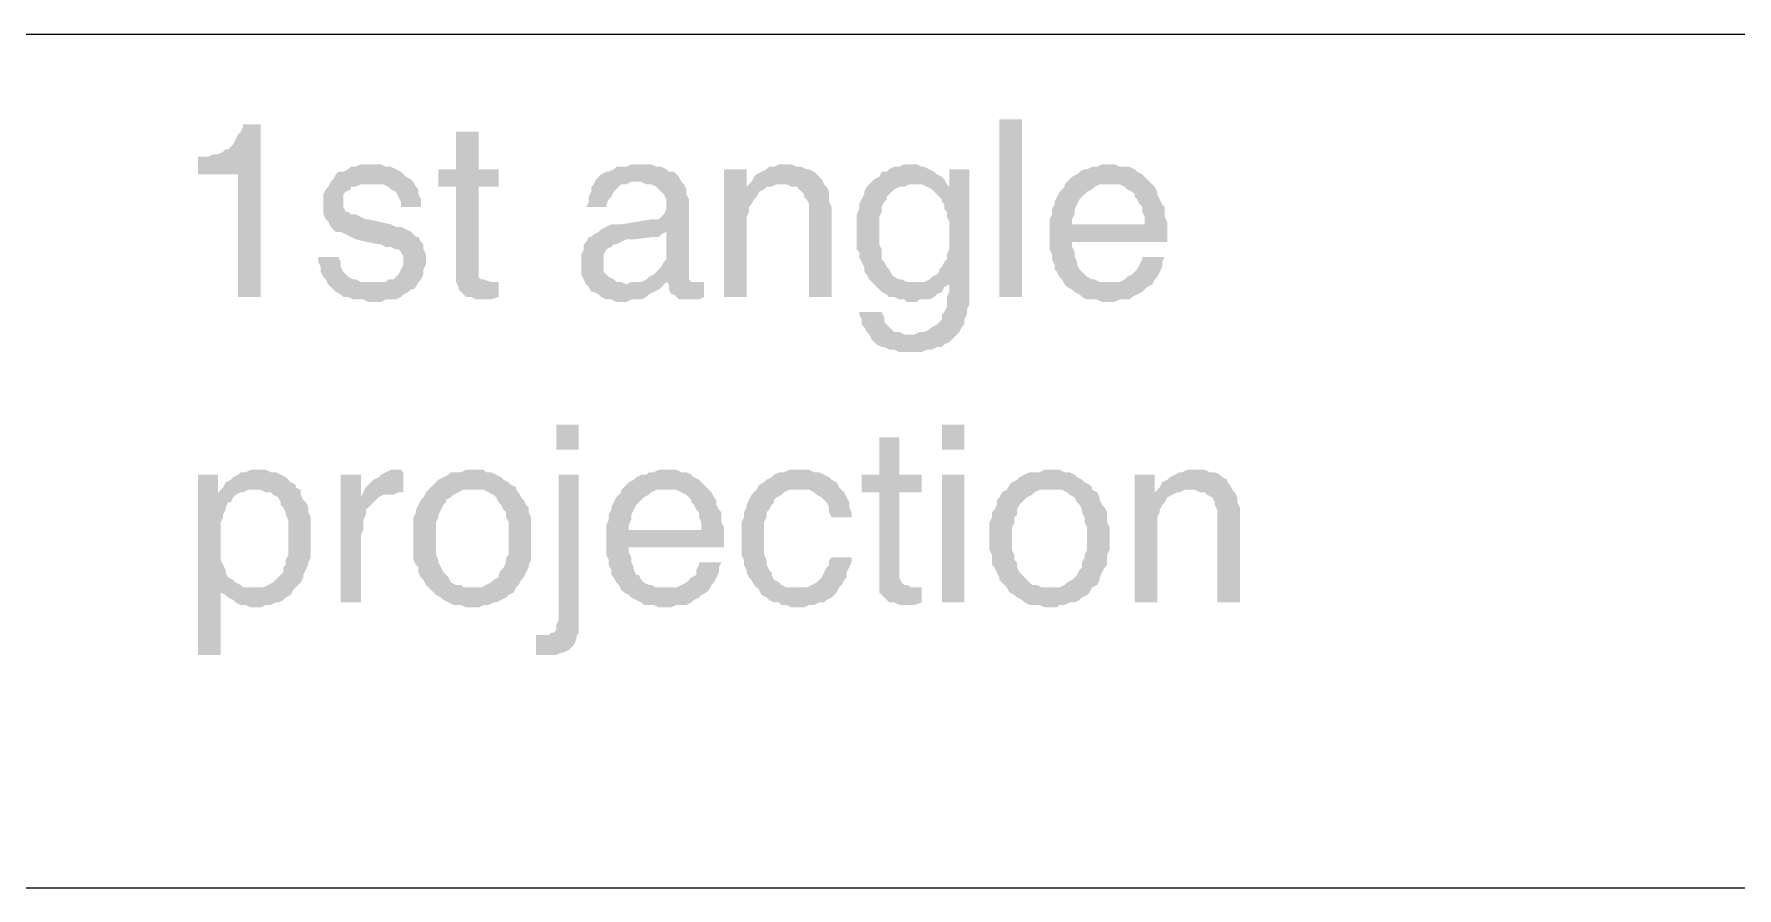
# Model space of a CAD drawing. Header units: millimetres. Extents: x 1186 to 2336, y 1181 to 1549.
# Drawn here: x 1770.72 to 1801.41, y 1271.49 to 1286.88 of the extents above; entities that cross this region are included whole.
import ezdxf

# ---------------------------------------------------------------- set-up
doc = ezdxf.new("R2010")
doc.units = ezdxf.units.MM

msp = doc.modelspace()

# ---------------------------------------------------------------- hatches: boundary and pattern name
at = {"transparency": 33554559}
for points in [[(1788.11769, 1282.13631), (1788.11769, 1285.34069), (1788.52388, 1285.34069), (1788.52388, 1282.13631)], [(1774.8037, 1285.25042), (1774.48777, 1285.25042), (1774.48777, 1285.20529), (1774.44264, 1285.11503), (1774.39751, 1285.0699), (1774.35238, 1284.97963), (1774.30725, 1284.88937), (1774.26211, 1284.84424), (1774.21698, 1284.7991), (1774.17185, 1284.7991), (1774.12672, 1284.75397), (1774.03645, 1284.70884), (1773.94619, 1284.70884), (1773.85592, 1284.66371), (1773.6754, 1284.66371), (1773.6754, 1284.34778), (1774.39751, 1284.34778), (1774.39751, 1282.13631), (1774.8037, 1282.13631)], [(1778.7302, 1285.11503), (1778.32401, 1285.11503), (1778.32401, 1284.43805), (1778.00808, 1284.43805), (1778.00808, 1284.12212), (1778.32401, 1284.12212), (1778.32401, 1282.4071), (1778.36914, 1282.31683), (1778.36914, 1282.2717), (1778.41427, 1282.22657), (1778.45941, 1282.18144), (1778.50454, 1282.13631), (1778.5948, 1282.13631), (1778.68507, 1282.09117), (1778.95586, 1282.09117), (1779.09126, 1282.13631), (1779.09126, 1282.4071), (1778.95586, 1282.4071), (1778.82046, 1282.45223), (1778.77533, 1282.45223), (1778.7302, 1282.49736), (1778.7302, 1284.12212), (1779.09126, 1284.12212), (1779.09126, 1284.43805), (1778.7302, 1284.43805)], [(1776.78952, 1284.52831), (1776.60899, 1284.52831), (1776.51872, 1284.48318), (1776.42846, 1284.48318), (1776.38333, 1284.43805), (1776.29306, 1284.39291), (1776.2028, 1284.39291), (1776.15767, 1284.34778), (1776.11253, 1284.25752), (1776.0674, 1284.21239), (1776.02227, 1284.12212), (1775.97714, 1284.07699), (1775.932, 1283.98672), (1775.932, 1283.62567), (1775.97714, 1283.5354), (1776.02227, 1283.49027), (1776.0674, 1283.40001), (1776.11253, 1283.35487), (1776.15767, 1283.30974), (1776.24793, 1283.30974), (1776.33819, 1283.26461), (1776.42846, 1283.21948), (1776.51872, 1283.17435), (1776.92491, 1283.08408), (1776.97004, 1283.08408), (1777.06031, 1283.03895), (1777.15057, 1283.03895), (1777.24084, 1282.99382), (1777.28597, 1282.99382), (1777.3311, 1282.94868), (1777.37623, 1282.85842), (1777.37623, 1282.72302), (1777.3311, 1282.63276), (1777.28597, 1282.54249), (1777.24084, 1282.49736), (1777.19571, 1282.45223), (1777.10544, 1282.45223), (1777.06031, 1282.4071), (1776.83465, 1282.4071), (1776.02227, 1282.36197), (1776.0674, 1282.31683), (1776.11253, 1282.2717), (1776.15767, 1282.22657), (1776.24793, 1282.18144), (1776.29306, 1282.13631), (1776.38333, 1282.13631), (1776.47359, 1282.09117), (1776.65412, 1282.09117), (1776.74438, 1282.04604), (1776.97004, 1282.04604), (1777.06031, 1282.09117), (1777.24084, 1282.09117), (1777.3311, 1282.13631), (1777.37623, 1282.18144), (1777.4665, 1282.22657), (1777.51163, 1282.2717), (1777.55676, 1282.2717), (1777.60189, 1282.31683), (1777.64703, 1282.4071), (1777.69216, 1282.45223), (1777.73729, 1282.54249), (1777.73729, 1282.63276), (1777.78242, 1282.72302), (1777.78242, 1282.81329), (1777.78242, 1282.90355), (1777.73729, 1282.99382), (1777.73729, 1283.08408), (1777.69216, 1283.12921), (1777.64703, 1283.21948), (1777.60189, 1283.21948), (1777.55676, 1283.26461), (1777.51163, 1283.30974), (1777.42137, 1283.35487), (1777.3311, 1283.40001), (1777.24084, 1283.40001), (1777.15057, 1283.44514), (1776.74438, 1283.5354), (1776.69925, 1283.5354), (1776.60899, 1283.58053), (1776.51872, 1283.62567), (1776.42846, 1283.62567), (1776.38333, 1283.6708), (1776.33819, 1283.6708), (1776.29306, 1283.76106), (1776.29306, 1283.98672), (1776.33819, 1284.03186), (1776.42846, 1284.07699), (1776.42846, 1284.12212), (1776.51872, 1284.12212), (1776.60899, 1284.16725), (1776.78952, 1284.16725), (1777.55676, 1284.21239), (1777.51163, 1284.25752), (1777.42137, 1284.30265), (1777.37623, 1284.34778), (1777.3311, 1284.39291), (1777.24084, 1284.43805), (1777.15057, 1284.48318), (1777.06031, 1284.48318), (1776.97004, 1284.52831), (1776.87978, 1284.52831)], [(1781.66379, 1284.52831), (1781.48326, 1284.52831), (1781.393, 1284.48318), (1781.21247, 1284.48318), (1781.16734, 1284.43805), (1781.07707, 1284.39291), (1781.03194, 1284.39291), (1780.94168, 1284.34778), (1780.89654, 1284.30265), (1780.85141, 1284.25752), (1780.80628, 1284.16725), (1780.76115, 1284.12212), (1780.76115, 1284.03186), (1780.71601, 1283.94159), (1780.71601, 1283.85133), (1780.67088, 1283.76106), (1781.03194, 1283.76106), (1781.03194, 1283.8062), (1781.07707, 1283.89646), (1781.1222, 1283.94159), (1781.16734, 1284.03186), (1781.21247, 1284.07699), (1781.2576, 1284.12212), (1781.30273, 1284.16725), (1781.393, 1284.16725), (1781.48326, 1284.21239), (1782.38591, 1284.21239), (1782.34077, 1284.30265), (1782.29564, 1284.34778), (1782.25051, 1284.39291), (1782.16024, 1284.39291), (1782.11511, 1284.43805), (1782.02485, 1284.48318), (1781.93458, 1284.48318), (1781.84432, 1284.52831), (1781.75405, 1284.52831)], [(1783.55934, 1284.43805), (1783.15315, 1284.43805), (1783.15315, 1282.13631), (1783.55934, 1282.13631), (1783.55934, 1283.35487), (1783.55934, 1283.58053), (1783.60447, 1283.6708), (1783.60447, 1283.76106), (1783.64961, 1283.8062), (1783.69474, 1283.89646), (1783.73987, 1283.94159), (1783.73987, 1283.94159), (1783.785, 1284.03186), (1783.87527, 1284.07699), (1783.55934, 1284.12212)], [(1784.28146, 1284.52831), (1784.14606, 1284.52831), (1784.0558, 1284.48318), (1783.96553, 1284.48318), (1783.9204, 1284.43805), (1783.83013, 1284.39291), (1783.73987, 1284.34778), (1783.69474, 1284.30265), (1783.64961, 1284.21239), (1783.55934, 1284.12212), (1783.87527, 1284.07699), (1783.9204, 1284.12212), (1784.01066, 1284.12212), (1784.10093, 1284.16725), (1784.95844, 1284.16725), (1784.91331, 1284.25752), (1784.86817, 1284.30265), (1784.82304, 1284.34778), (1784.77791, 1284.39291), (1784.68765, 1284.43805), (1784.64251, 1284.43805), (1784.55225, 1284.48318), (1784.46199, 1284.48318), (1784.37172, 1284.52831)], [(1786.53806, 1284.52831), (1786.40267, 1284.52831), (1786.3124, 1284.48318), (1786.22214, 1284.48318), (1786.13188, 1284.43805), (1786.08674, 1284.39291), (1785.99648, 1284.39291), (1785.95135, 1284.30265), (1785.86108, 1284.25752), (1785.81595, 1284.21239), (1785.77082, 1284.16725), (1786.71859, 1284.16725), (1786.80886, 1284.12212), (1786.89912, 1284.07699), (1787.21505, 1284.12212), (1787.16992, 1284.16725), (1787.16992, 1284.16725), (1787.12478, 1284.25752), (1787.07965, 1284.30265), (1786.98939, 1284.34778), (1786.94425, 1284.39291), (1786.85399, 1284.43805), (1786.76373, 1284.48318), (1786.71859, 1284.48318), (1786.62833, 1284.52831)], [(1787.5761, 1284.43805), (1787.21505, 1284.43805), (1787.21505, 1284.12212), (1786.89912, 1284.07699), (1786.94425, 1284.03186), (1786.98939, 1283.98672), (1787.07965, 1283.89646), (1787.07965, 1283.85133), (1787.12478, 1283.8062), (1787.12478, 1283.71593), (1787.16992, 1283.6708), (1787.16992, 1283.58053), (1787.21505, 1283.49027), (1787.21505, 1282.99382), (1787.16992, 1282.90355), (1787.16992, 1282.81329), (1787.12478, 1282.76816), (1787.07965, 1282.67789), (1787.03452, 1282.63276), (1787.03452, 1282.58763), (1786.98939, 1282.54249), (1786.89912, 1282.49736), (1786.85399, 1282.45223), (1786.76373, 1282.4071), (1786.5832, 1282.4071), (1787.21505, 1282.36197), (1787.21505, 1282.22657), (1787.16992, 1282.13631), (1787.16992, 1281.95578), (1787.12478, 1281.86551), (1787.07965, 1281.82038), (1787.07965, 1281.73012), (1787.03452, 1281.68498), (1786.98939, 1281.63985), (1786.89912, 1281.59472), (1786.85399, 1281.54959), (1786.76373, 1281.50445), (1786.67346, 1281.50445), (1786.5832, 1281.45932), (1786.49293, 1281.45932), (1787.35044, 1281.45932), (1787.39558, 1281.50445), (1787.44071, 1281.59472), (1787.48584, 1281.63985), (1787.48584, 1281.73012), (1787.53097, 1281.82038), (1787.53097, 1281.91064), (1787.5761, 1282.00091), (1787.5761, 1282.2717)], [(1790.10351, 1284.52831), (1789.96811, 1284.52831), (1789.87785, 1284.48318), (1789.78758, 1284.48318), (1789.69732, 1284.43805), (1789.65218, 1284.43805), (1789.56192, 1284.39291), (1789.51679, 1284.34778), (1789.42652, 1284.30265), (1789.38139, 1284.25752), (1789.29113, 1284.16725), (1790.28404, 1284.16725), (1790.3743, 1284.12212), (1790.41943, 1284.07699), (1790.5097, 1284.03186), (1790.55483, 1283.98672), (1790.55483, 1283.94159), (1790.59996, 1283.89646), (1790.64509, 1283.8062), (1790.69022, 1283.76106), (1790.69022, 1283.6708), (1790.73536, 1283.58053), (1790.73536, 1283.44514), (1789.02033, 1283.44514), (1789.02033, 1282.99382), (1789.06547, 1282.90355), (1789.06547, 1282.81329), (1789.1106, 1282.72302), (1789.1106, 1282.63276), (1789.15573, 1282.58763), (1789.20086, 1282.49736), (1789.246, 1282.45223), (1789.29113, 1282.36197), (1790.10351, 1282.4071), (1789.92298, 1282.4071), (1789.83271, 1282.45223), (1789.78758, 1282.45223), (1789.69732, 1282.49736), (1789.65218, 1282.54249), (1789.56192, 1282.63276), (1789.56192, 1282.63276), (1789.51679, 1282.72302), (1789.51679, 1282.76816), (1789.47166, 1282.85842), (1789.47166, 1282.94868), (1789.42652, 1283.03895), (1789.42652, 1283.12921), (1791.14155, 1283.12921), (1791.14155, 1283.49027), (1791.09641, 1283.58053), (1791.09641, 1283.76106), (1791.05128, 1283.8062), (1791.00615, 1283.89646), (1790.96102, 1283.98672), (1790.96102, 1284.03186), (1790.91589, 1284.12212), (1790.87075, 1284.16725), (1790.82562, 1284.21239), (1790.73536, 1284.30265), (1790.69022, 1284.34778), (1790.59996, 1284.39291), (1790.55483, 1284.43805), (1790.46456, 1284.48318), (1790.28404, 1284.48318), (1790.19377, 1284.52831)], [(1777.55676, 1284.21239), (1776.78952, 1284.16725), (1777.01518, 1284.16725), (1777.10544, 1284.12212), (1777.15057, 1284.07699), (1777.15057, 1284.07699), (1777.24084, 1284.03186), (1777.28597, 1283.94159), (1777.3311, 1283.85133), (1777.3311, 1283.76106), (1777.69216, 1283.76106), (1777.69216, 1283.89646), (1777.64703, 1283.98672), (1777.64703, 1284.07699), (1777.60189, 1284.12212)], [(1782.38591, 1284.21239), (1781.57353, 1284.21239), (1781.66379, 1284.21239), (1781.75405, 1284.16725), (1781.84432, 1284.16725), (1781.93458, 1284.12212), (1781.97972, 1284.07699), (1782.02485, 1284.03186), (1782.06998, 1283.98672), (1782.11511, 1283.89646), (1782.11511, 1283.71593), (1782.06998, 1283.62567), (1782.02485, 1283.58053), (1781.97972, 1283.5354), (1781.84432, 1283.5354), (1781.30273, 1283.44514), (1781.1222, 1283.44514), (1781.03194, 1283.40001), (1780.94168, 1283.35487), (1780.89654, 1283.30974), (1782.11511, 1283.30974), (1782.11511, 1282.90355), (1782.11511, 1282.81329), (1782.06998, 1282.76816), (1782.02485, 1282.67789), (1781.97972, 1282.63276), (1781.88945, 1282.54249), (1781.88945, 1282.54249), (1781.79919, 1282.49736), (1781.75405, 1282.45223), (1781.66379, 1282.4071), (1781.48326, 1282.4071), (1781.393, 1282.36197), (1780.67088, 1282.36197), (1780.71601, 1282.31683), (1780.76115, 1282.22657), (1780.80628, 1282.22657), (1780.89654, 1282.18144), (1780.94168, 1282.13631), (1781.03194, 1282.09117), (1781.1222, 1282.09117), (1781.21247, 1282.04604), (1781.393, 1282.04604), (1781.48326, 1282.09117), (1781.66379, 1282.09117), (1781.75405, 1282.13631), (1781.79919, 1282.18144), (1781.88945, 1282.22657), (1781.97972, 1282.2717), (1782.02485, 1282.31683), (1782.06998, 1282.36197), (1782.11511, 1282.4071), (1782.56643, 1282.4071), (1782.5213, 1282.45223), (1782.5213, 1283.89646), (1782.47617, 1283.98672), (1782.47617, 1284.07699), (1782.43104, 1284.16725)], [(1784.95844, 1284.16725), (1784.19119, 1284.16725), (1784.28146, 1284.16725), (1784.37172, 1284.12212), (1784.46199, 1284.12212), (1784.50712, 1284.07699), (1784.55225, 1284.03186), (1784.59738, 1283.98672), (1784.59738, 1283.94159), (1784.64251, 1283.89646), (1784.68765, 1283.8062), (1784.68765, 1282.13631), (1785.09384, 1282.13631), (1785.09384, 1283.76106), (1785.0487, 1283.85133), (1785.0487, 1284.03186), (1785.00357, 1284.12212)], [(1785.77082, 1284.16725), (1785.72569, 1284.12212), (1785.68055, 1284.03186), (1785.68055, 1283.98672), (1785.63542, 1283.89646), (1785.59029, 1283.8062), (1785.59029, 1283.71593), (1785.54516, 1283.62567), (1785.54516, 1282.99382), (1785.59029, 1282.94868), (1785.59029, 1282.85842), (1785.63542, 1282.76816), (1785.68055, 1282.67789), (1785.68055, 1282.58763), (1785.72569, 1282.54249), (1785.77082, 1282.45223), (1785.81595, 1282.4071), (1785.86108, 1282.36197), (1785.95135, 1282.2717), (1785.99648, 1282.22657), (1786.08674, 1282.18144), (1786.13188, 1282.13631), (1786.22214, 1282.13631), (1786.3124, 1282.09117), (1786.40267, 1282.09117), (1786.4478, 1282.04604), (1786.62833, 1282.04604), (1786.67346, 1282.09117), (1786.85399, 1282.09117), (1786.94425, 1282.13631), (1786.98939, 1282.18144), (1787.07965, 1282.22657), (1787.12478, 1282.31683), (1787.21505, 1282.36197), (1787.21505, 1282.36197), (1786.5832, 1282.4071), (1786.4478, 1282.4071), (1786.35754, 1282.45223), (1786.3124, 1282.45223), (1786.22214, 1282.49736), (1786.17701, 1282.54249), (1786.13188, 1282.63276), (1786.08674, 1282.67789), (1786.04161, 1282.76816), (1785.99648, 1282.81329), (1785.99648, 1282.99382), (1785.95135, 1283.08408), (1785.95135, 1283.58053), (1785.99648, 1283.6708), (1785.99648, 1283.76106), (1786.04161, 1283.85133), (1786.08674, 1283.89646), (1786.08674, 1283.94159), (1786.13188, 1283.98672), (1786.17701, 1284.03186), (1786.22214, 1284.07699), (1786.3124, 1284.12212), (1786.40267, 1284.12212), (1786.49293, 1284.16725), (1786.5832, 1284.16725)], [(1789.29113, 1284.16725), (1789.29113, 1284.12212), (1789.246, 1284.07699), (1789.20086, 1284.03186), (1789.15573, 1283.94159), (1789.1106, 1283.85133), (1789.1106, 1283.8062), (1789.06547, 1283.71593), (1789.06547, 1283.62567), (1789.02033, 1283.5354), (1789.02033, 1283.44514), (1789.42652, 1283.44514), (1789.42652, 1283.5354), (1789.47166, 1283.62567), (1789.47166, 1283.71593), (1789.51679, 1283.8062), (1789.56192, 1283.89646), (1789.60705, 1283.94159), (1789.65218, 1283.98672), (1789.69732, 1284.03186), (1789.78758, 1284.07699), (1789.83271, 1284.12212), (1789.92298, 1284.16725), (1790.10351, 1284.16725)], [(1780.89654, 1283.30974), (1780.80628, 1283.26461), (1780.76115, 1283.21948), (1780.71601, 1283.21948), (1780.67088, 1283.12921), (1780.62575, 1283.08408), (1780.62575, 1282.99382), (1780.58062, 1282.90355), (1780.58062, 1282.72302), (1780.58062, 1282.54249), (1780.62575, 1282.45223), (1780.67088, 1282.36197), (1781.393, 1282.36197), (1781.30273, 1282.4071), (1781.21247, 1282.4071), (1781.16734, 1282.45223), (1781.07707, 1282.49736), (1781.03194, 1282.54249), (1780.98681, 1282.58763), (1780.98681, 1282.90355), (1781.03194, 1282.99382), (1781.1222, 1283.03895), (1781.16734, 1283.08408), (1781.21247, 1283.08408), (1781.30273, 1283.12921), (1781.393, 1283.17435), (1781.52839, 1283.17435), (1781.88945, 1283.21948), (1781.97972, 1283.21948), (1782.02485, 1283.26461), (1782.11511, 1283.30974)], [(1776.2028, 1282.85842), (1775.84174, 1282.85842), (1775.84174, 1282.76816), (1775.88687, 1282.67789), (1775.88687, 1282.58763), (1775.932, 1282.49736), (1775.97714, 1282.45223), (1776.02227, 1282.36197), (1776.83465, 1282.4071), (1776.60899, 1282.4071), (1776.51872, 1282.45223), (1776.47359, 1282.45223), (1776.38333, 1282.49736), (1776.33819, 1282.54249), (1776.29306, 1282.58763), (1776.24793, 1282.67789), (1776.24793, 1282.76816)], [(1791.09641, 1282.85842), (1790.69022, 1282.85842), (1790.69022, 1282.81329), (1790.64509, 1282.72302), (1790.59996, 1282.63276), (1790.55483, 1282.58763), (1790.5097, 1282.54249), (1790.41943, 1282.49736), (1790.3743, 1282.45223), (1790.28404, 1282.4071), (1790.10351, 1282.4071), (1789.29113, 1282.36197), (1789.29113, 1282.36197), (1789.33626, 1282.31683), (1789.42652, 1282.2717), (1789.47166, 1282.22657), (1789.56192, 1282.18144), (1789.60705, 1282.13631), (1789.69732, 1282.09117), (1789.87785, 1282.09117), (1789.96811, 1282.04604), (1790.19377, 1282.04604), (1790.28404, 1282.09117), (1790.46456, 1282.09117), (1790.5097, 1282.13631), (1790.59996, 1282.18144), (1790.69022, 1282.22657), (1790.73536, 1282.2717), (1790.78049, 1282.31683), (1790.87075, 1282.36197), (1790.91589, 1282.45223), (1790.96102, 1282.49736), (1791.00615, 1282.58763), (1791.05128, 1282.67789), (1791.05128, 1282.76816)], [(1782.56643, 1282.4071), (1782.11511, 1282.4071), (1782.16024, 1282.36197), (1782.6567, 1282.4071), (1782.61157, 1282.4071)], [(1782.79209, 1282.4071), (1782.6567, 1282.4071), (1782.16024, 1282.36197), (1782.16024, 1282.2717), (1782.20538, 1282.18144), (1782.25051, 1282.18144), (1782.29564, 1282.13631), (1782.34077, 1282.09117), (1782.70183, 1282.09117), (1782.79209, 1282.13631)], [(1785.99648, 1281.86551), (1785.59029, 1281.86551), (1785.59029, 1281.82038), (1785.63542, 1281.73012), (1785.63542, 1281.63985), (1785.68055, 1281.59472), (1785.72569, 1281.50445), (1785.77082, 1281.45932), (1785.81595, 1281.36906), (1785.86108, 1281.32393), (1785.90621, 1281.27879), (1785.99648, 1281.23366), (1786.04161, 1281.23366), (1786.13188, 1281.18853), (1786.22214, 1281.18853), (1786.3124, 1281.1434), (1786.71859, 1281.1434), (1786.80886, 1281.18853), (1786.89912, 1281.18853), (1786.98939, 1281.23366), (1787.07965, 1281.23366), (1787.12478, 1281.27879), (1787.21505, 1281.32393), (1787.26018, 1281.36906), (1787.30531, 1281.41419), (1787.35044, 1281.45932), (1786.40267, 1281.45932), (1786.3124, 1281.50445), (1786.22214, 1281.50445), (1786.17701, 1281.54959), (1786.13188, 1281.59472), (1786.04161, 1281.68498), (1786.04161, 1281.77525)], [(1780.53549, 1279.38324), (1780.53549, 1279.83456), (1780.1293, 1279.83456), (1780.1293, 1279.38324)], [(1787.48584, 1279.38324), (1787.48584, 1279.83456), (1787.07965, 1279.83456), (1787.07965, 1279.38324)], [(1786.3124, 1279.6089), (1785.95135, 1279.6089), (1785.95135, 1278.93192), (1785.63542, 1278.93192), (1785.63542, 1278.616), (1785.95135, 1278.616), (1785.95135, 1276.81071), (1785.99648, 1276.76558), (1786.04161, 1276.72044), (1786.08674, 1276.67531), (1786.13188, 1276.63018), (1786.22214, 1276.63018), (1786.3124, 1276.58505), (1786.5832, 1276.58505), (1786.71859, 1276.63018), (1786.71859, 1276.90097), (1786.53806, 1276.90097), (1786.4478, 1276.94611), (1786.40267, 1276.94611), (1786.35754, 1276.99124), (1786.3124, 1277.0815), (1786.3124, 1278.616), (1786.71859, 1278.616), (1786.71859, 1278.93192), (1786.3124, 1278.93192)], [(1774.03645, 1278.93192), (1773.6754, 1278.93192), (1773.6754, 1275.6824), (1774.08159, 1275.6824), (1774.08159, 1276.85584), (1774.6683, 1276.90097), (1774.48777, 1276.90097), (1774.44264, 1276.94611), (1774.35238, 1276.99124), (1774.30725, 1277.03637), (1774.21698, 1277.0815), (1774.17185, 1277.17177), (1774.17185, 1277.2169), (1774.12672, 1277.30716), (1774.08159, 1277.39743), (1774.08159, 1278.07441), (1774.12672, 1278.16467), (1774.12672, 1278.20981), (1774.17185, 1278.30007), (1774.17185, 1278.3452), (1774.21698, 1278.43547), (1774.26211, 1278.43547), (1774.30725, 1278.52573), (1774.35238, 1278.57086), (1774.44264, 1278.616), (1774.03645, 1278.616)], [(1774.71344, 1279.02219), (1774.62317, 1279.02219), (1774.53291, 1278.97705), (1774.44264, 1278.97705), (1774.39751, 1278.93192), (1774.30725, 1278.88679), (1774.26211, 1278.84166), (1774.17185, 1278.79652), (1774.12672, 1278.70626), (1774.08159, 1278.66113), (1774.03645, 1278.616), (1774.48777, 1278.616), (1774.57804, 1278.66113), (1774.6683, 1278.66113), (1775.43555, 1278.70626), (1775.43555, 1278.75139), (1775.34529, 1278.79652), (1775.30015, 1278.84166), (1775.25502, 1278.88679), (1775.16476, 1278.93192), (1775.07449, 1278.97705), (1774.98423, 1278.97705), (1774.89396, 1279.02219), (1774.8037, 1279.02219)], [(1776.60899, 1278.93192), (1776.24793, 1278.93192), (1776.24793, 1276.63018), (1776.60899, 1276.63018), (1776.60899, 1277.84875), (1776.65412, 1277.93901), (1776.65412, 1278.11954), (1776.69925, 1278.20981), (1776.69925, 1278.30007), (1776.74438, 1278.3452), (1776.78952, 1278.39033), (1776.83465, 1278.43547), (1776.87978, 1278.4806), (1776.92491, 1278.52573), (1776.60899, 1278.52573)], [(1777.24084, 1279.02219), (1777.15057, 1279.02219), (1777.06031, 1278.97705), (1776.97004, 1278.93192), (1776.92491, 1278.88679), (1776.83465, 1278.84166), (1776.78952, 1278.79652), (1776.69925, 1278.70626), (1776.69925, 1278.70626), (1776.65412, 1278.616), (1777.37623, 1278.616), (1777.37623, 1278.97705), (1777.3311, 1279.02219)], [(1778.5948, 1279.02219), (1778.50454, 1279.02219), (1778.41427, 1278.97705), (1778.23375, 1278.97705), (1778.18861, 1278.93192), (1778.09835, 1278.88679), (1778.00808, 1278.84166), (1777.96295, 1278.79652), (1777.91782, 1278.75139), (1777.82756, 1278.66113), (1777.82756, 1278.66113), (1777.78242, 1278.616), (1777.73729, 1278.52573), (1777.69216, 1278.4806), (1777.64703, 1278.39033), (1777.60189, 1278.30007), (1777.60189, 1278.25494), (1777.55676, 1278.16467), (1777.55676, 1277.39743), (1777.60189, 1277.30716), (1777.64703, 1277.26203), (1777.64703, 1277.17177), (1777.69216, 1277.0815), (1777.73729, 1277.03637), (1777.78242, 1276.94611), (1777.82756, 1276.90097), (1778.5948, 1276.90097), (1778.45941, 1276.90097), (1778.41427, 1276.94611), (1778.32401, 1276.94611), (1778.23375, 1276.99124), (1778.18861, 1277.0815), (1778.14348, 1277.12663), (1778.09835, 1277.17177), (1778.05322, 1277.26203), (1778.00808, 1277.35229), (1778.00808, 1277.39743), (1777.96295, 1277.48769), (1777.96295, 1278.07441), (1778.00808, 1278.16467), (1778.00808, 1278.20981), (1778.05322, 1278.30007), (1778.09835, 1278.39033), (1778.14348, 1278.43547), (1778.14348, 1278.4806), (1778.23375, 1278.52573), (1778.27888, 1278.57086), (1778.36914, 1278.616), (1778.45941, 1278.66113), (1778.5948, 1278.66113), (1779.40718, 1278.70626), (1779.31692, 1278.75139), (1779.27179, 1278.79652), (1779.18152, 1278.84166), (1779.13639, 1278.88679), (1779.04612, 1278.93192), (1778.95586, 1278.97705), (1778.8656, 1278.97705), (1778.82046, 1279.02219), (1778.7302, 1279.02219)], [(1780.53549, 1278.93192), (1780.17443, 1278.93192), (1780.17443, 1276.31425), (1780.1293, 1276.22399), (1780.1293, 1276.13373), (1780.08416, 1276.08859), (1780.03903, 1276.08859), (1779.9939, 1276.04346), (1779.76824, 1276.04346), (1779.76824, 1275.6824), (1780.1293, 1275.6824), (1780.21956, 1275.72754), (1780.26469, 1275.72754), (1780.35496, 1275.77267), (1780.40009, 1275.8178), (1780.44522, 1275.86293), (1780.49035, 1275.9532), (1780.49035, 1275.99833), (1780.53549, 1276.08859), (1780.53549, 1276.31425)], [(1782.11511, 1279.02219), (1781.97972, 1279.02219), (1781.88945, 1278.97705), (1781.79919, 1278.97705), (1781.75405, 1278.93192), (1781.66379, 1278.93192), (1781.57353, 1278.88679), (1781.52839, 1278.84166), (1781.43813, 1278.79652), (1781.393, 1278.75139), (1781.30273, 1278.66113), (1782.29564, 1278.66113), (1782.38591, 1278.616), (1782.47617, 1278.57086), (1782.5213, 1278.52573), (1782.56643, 1278.4806), (1782.56643, 1278.43547), (1782.61157, 1278.39033), (1782.6567, 1278.30007), (1782.70183, 1278.25494), (1782.70183, 1278.16467), (1782.74696, 1278.07441), (1782.74696, 1277.93901), (1781.03194, 1277.93901), (1781.03194, 1277.48769), (1781.07707, 1277.39743), (1781.07707, 1277.30716), (1781.1222, 1277.2169), (1781.1222, 1277.12663), (1781.16734, 1277.0815), (1781.21247, 1276.99124), (1781.2576, 1276.94611), (1781.30273, 1276.85584), (1782.11511, 1276.90097), (1781.93458, 1276.90097), (1781.84432, 1276.94611), (1781.79919, 1276.94611), (1781.70892, 1276.99124), (1781.66379, 1277.03637), (1781.61866, 1277.12663), (1781.57353, 1277.12663), (1781.52839, 1277.2169), (1781.52839, 1277.26203), (1781.48326, 1277.35229), (1781.48326, 1277.44256), (1781.43813, 1277.53282), (1781.43813, 1277.62309), (1783.15315, 1277.62309), (1783.15315, 1277.98415), (1783.10802, 1278.07441), (1783.10802, 1278.25494), (1783.06289, 1278.30007), (1783.01776, 1278.39033), (1783.01776, 1278.4806), (1782.97262, 1278.52573), (1782.92749, 1278.616), (1782.88236, 1278.66113), (1782.83723, 1278.70626), (1782.74696, 1278.79652), (1782.70183, 1278.84166), (1782.61157, 1278.88679), (1782.56643, 1278.93192), (1782.47617, 1278.97705), (1782.38591, 1278.97705), (1782.29564, 1279.02219), (1782.20538, 1279.02219)], [(1784.50712, 1279.02219), (1784.32659, 1279.02219), (1784.23632, 1278.97705), (1784.14606, 1278.97705), (1784.0558, 1278.93192), (1784.01066, 1278.88679), (1783.9204, 1278.84166), (1783.87527, 1278.79652), (1783.785, 1278.75139), (1783.73987, 1278.66113), (1784.68765, 1278.66113), (1784.77791, 1278.616), (1784.82304, 1278.57086), (1784.91331, 1278.52573), (1784.95844, 1278.4806), (1785.00357, 1278.43547), (1785.0487, 1278.3452), (1785.0487, 1278.25494), (1785.09384, 1278.16467), (1785.45489, 1278.16467), (1785.45489, 1278.25494), (1785.40976, 1278.3452), (1785.40976, 1278.43547), (1785.36463, 1278.52573), (1785.3195, 1278.616), (1785.27436, 1278.66113), (1785.22923, 1278.70626), (1785.1841, 1278.79652), (1785.1841, 1278.79652), (1785.09384, 1278.84166), (1785.0487, 1278.88679), (1784.95844, 1278.93192), (1784.86817, 1278.97705), (1784.77791, 1278.97705), (1784.68765, 1279.02219), (1784.59738, 1279.02219)], [(1787.48584, 1276.63018), (1787.48584, 1278.93192), (1787.07965, 1278.93192), (1787.07965, 1276.63018)], [(1789.02033, 1279.02219), (1788.93007, 1279.02219), (1788.83981, 1278.97705), (1788.65928, 1278.97705), (1788.56901, 1278.93192), (1788.47875, 1278.88679), (1788.43362, 1278.84166), (1788.34335, 1278.79652), (1788.29822, 1278.75139), (1788.25309, 1278.66113), (1788.25309, 1278.66113), (1788.16282, 1278.616), (1788.11769, 1278.52573), (1788.07256, 1278.4806), (1788.07256, 1278.39033), (1788.02743, 1278.30007), (1787.98229, 1278.25494), (1787.98229, 1278.16467), (1787.93716, 1278.07441), (1787.93716, 1277.57796), (1787.98229, 1277.48769), (1787.98229, 1277.30716), (1788.02743, 1277.26203), (1788.07256, 1277.17177), (1788.11769, 1277.0815), (1788.11769, 1277.03637), (1788.20796, 1276.94611), (1788.25309, 1276.90097), (1789.02033, 1276.90097), (1788.88494, 1276.90097), (1788.79467, 1276.94611), (1788.70441, 1276.94611), (1788.65928, 1276.99124), (1788.56901, 1277.0815), (1788.52388, 1277.12663), (1788.47875, 1277.17177), (1788.43362, 1277.26203), (1788.43362, 1277.35229), (1788.38848, 1277.39743), (1788.38848, 1277.48769), (1788.34335, 1277.57796), (1788.34335, 1277.98415), (1788.38848, 1278.07441), (1788.38848, 1278.16467), (1788.43362, 1278.20981), (1788.43362, 1278.30007), (1788.47875, 1278.39033), (1788.52388, 1278.43547), (1788.56901, 1278.4806), (1788.61414, 1278.52573), (1788.70441, 1278.57086), (1788.74954, 1278.616), (1788.83981, 1278.66113), (1789.02033, 1278.66113), (1789.78758, 1278.70626), (1789.74245, 1278.75139), (1789.65218, 1278.79652), (1789.60705, 1278.84166), (1789.51679, 1278.88679), (1789.47166, 1278.93192), (1789.38139, 1278.97705), (1789.29113, 1278.97705), (1789.20086, 1279.02219), (1789.1106, 1279.02219)], [(1790.91589, 1278.93192), (1790.55483, 1278.93192), (1790.55483, 1276.63018), (1790.96102, 1276.63018), (1790.96102, 1277.84875), (1790.96102, 1278.16467), (1791.00615, 1278.25494), (1791.00615, 1278.30007), (1791.05128, 1278.39033), (1791.09641, 1278.43547), (1791.09641, 1278.43547), (1791.14155, 1278.52573), (1791.23181, 1278.57086), (1790.91589, 1278.616)], [(1791.638, 1279.02219), (1791.5026, 1279.02219), (1791.41234, 1278.97705), (1791.36721, 1278.97705), (1791.27694, 1278.93192), (1791.18668, 1278.88679), (1791.14155, 1278.84166), (1791.05128, 1278.79652), (1791.00615, 1278.70626), (1790.91589, 1278.616), (1791.23181, 1278.57086), (1791.32208, 1278.616), (1791.36721, 1278.616), (1791.45747, 1278.66113), (1792.31498, 1278.66113), (1792.26985, 1278.75139), (1792.22472, 1278.79652), (1792.22472, 1278.84166), (1792.13445, 1278.88679), (1792.08932, 1278.93192), (1791.99906, 1278.97705), (1791.90879, 1278.97705), (1791.81853, 1279.02219), (1791.72826, 1279.02219)], [(1775.43555, 1278.70626), (1774.6683, 1278.66113), (1774.8037, 1278.66113), (1774.89396, 1278.616), (1774.98423, 1278.616), (1775.02936, 1278.57086), (1775.11963, 1278.52573), (1775.16476, 1278.43547), (1775.16476, 1278.39033), (1775.20989, 1278.3452), (1775.25502, 1278.25494), (1775.25502, 1278.20981), (1775.30015, 1278.11954), (1775.30015, 1277.80362), (1775.30015, 1277.48769), (1775.25502, 1277.39743), (1775.25502, 1277.30716), (1775.20989, 1277.26203), (1775.20989, 1277.17177), (1775.16476, 1277.12663), (1775.11963, 1277.0815), (1775.07449, 1277.03637), (1775.02936, 1276.99124), (1774.9391, 1276.94611), (1774.84883, 1276.90097), (1774.6683, 1276.90097), (1774.08159, 1276.85584), (1774.08159, 1276.81071), (1774.17185, 1276.76558), (1774.21698, 1276.72044), (1774.30725, 1276.67531), (1774.35238, 1276.63018), (1774.44264, 1276.58505), (1774.53291, 1276.58505), (1774.62317, 1276.53992), (1774.8037, 1276.53992), (1774.89396, 1276.58505), (1774.98423, 1276.58505), (1775.07449, 1276.63018), (1775.11963, 1276.63018), (1775.20989, 1276.67531), (1775.25502, 1276.72044), (1775.34529, 1276.76558), (1775.39042, 1276.85584), (1775.43555, 1276.90097), (1775.48068, 1276.94611), (1775.52581, 1276.99124), (1775.57095, 1277.0815), (1775.57095, 1277.12663), (1775.61608, 1277.2169), (1775.66121, 1277.30716), (1775.66121, 1277.35229), (1775.70634, 1277.44256), (1775.70634, 1278.16467), (1775.66121, 1278.25494), (1775.66121, 1278.3452), (1775.61608, 1278.43547), (1775.57095, 1278.4806), (1775.52581, 1278.57086), (1775.52581, 1278.66113)], [(1776.65412, 1278.616), (1776.60899, 1278.52573), (1776.92491, 1278.52573), (1777.01518, 1278.57086), (1777.19571, 1278.57086), (1777.28597, 1278.616)], [(1779.40718, 1278.70626), (1778.5948, 1278.66113), (1778.82046, 1278.66113), (1778.91073, 1278.616), (1779.00099, 1278.57086), (1779.04612, 1278.52573), (1779.09126, 1278.43547), (1779.13639, 1278.39033), (1779.18152, 1278.30007), (1779.22665, 1278.25494), (1779.22665, 1278.16467), (1779.27179, 1278.07441), (1779.27179, 1277.48769), (1779.22665, 1277.44256), (1779.22665, 1277.35229), (1779.18152, 1277.26203), (1779.13639, 1277.2169), (1779.09126, 1277.12663), (1779.09126, 1277.0815), (1779.00099, 1277.03637), (1778.95586, 1276.99124), (1778.8656, 1276.94611), (1778.77533, 1276.90097), (1777.82756, 1276.90097), (1777.91782, 1276.81071), (1777.96295, 1276.76558), (1778.05322, 1276.72044), (1778.09835, 1276.67531), (1778.18861, 1276.63018), (1778.27888, 1276.58505), (1778.41427, 1276.58505), (1778.50454, 1276.53992), (1778.7302, 1276.53992), (1778.82046, 1276.58505), (1778.91073, 1276.58505), (1779.00099, 1276.63018), (1779.04612, 1276.63018), (1779.13639, 1276.67531), (1779.22665, 1276.72044), (1779.27179, 1276.76558), (1779.36205, 1276.81071), (1779.40718, 1276.90097), (1779.40718, 1276.90097), (1779.45231, 1276.94611), (1779.49745, 1277.03637), (1779.54258, 1277.0815), (1779.58771, 1277.17177), (1779.63284, 1277.26203), (1779.63284, 1277.30716), (1779.67797, 1277.39743), (1779.67797, 1277.80362), (1779.67797, 1278.16467), (1779.63284, 1278.25494), (1779.63284, 1278.3452), (1779.58771, 1278.39033), (1779.54258, 1278.4806), (1779.49745, 1278.52573), (1779.45231, 1278.616), (1779.40718, 1278.66113)], [(1781.30273, 1278.66113), (1781.30273, 1278.616), (1781.2576, 1278.57086), (1781.21247, 1278.52573), (1781.16734, 1278.43547), (1781.1222, 1278.3452), (1781.1222, 1278.30007), (1781.07707, 1278.20981), (1781.07707, 1278.11954), (1781.03194, 1278.02928), (1781.03194, 1277.93901), (1781.43813, 1277.93901), (1781.43813, 1278.02928), (1781.48326, 1278.11954), (1781.48326, 1278.20981), (1781.52839, 1278.30007), (1781.57353, 1278.39033), (1781.61866, 1278.43547), (1781.66379, 1278.4806), (1781.70892, 1278.52573), (1781.79919, 1278.57086), (1781.84432, 1278.616), (1781.93458, 1278.66113), (1782.11511, 1278.66113)], [(1783.73987, 1278.66113), (1783.69474, 1278.616), (1783.64961, 1278.57086), (1783.60447, 1278.4806), (1783.55934, 1278.39033), (1783.55934, 1278.3452), (1783.51421, 1278.25494), (1783.51421, 1278.16467), (1783.46908, 1278.07441), (1783.46908, 1277.48769), (1783.51421, 1277.39743), (1783.51421, 1277.30716), (1783.55934, 1277.2169), (1783.55934, 1277.17177), (1783.60447, 1277.0815), (1783.64961, 1277.03637), (1783.69474, 1276.94611), (1783.73987, 1276.90097), (1784.50712, 1276.90097), (1784.28146, 1276.90097), (1784.19119, 1276.94611), (1784.14606, 1276.99124), (1784.0558, 1277.03637), (1784.01066, 1277.12663), (1784.01066, 1277.17177), (1783.96553, 1277.2169), (1783.9204, 1277.30716), (1783.9204, 1277.39743), (1783.87527, 1277.48769), (1783.87527, 1278.07441), (1783.9204, 1278.16467), (1783.9204, 1278.25494), (1783.96553, 1278.30007), (1784.01066, 1278.39033), (1784.0558, 1278.43547), (1784.0558, 1278.4806), (1784.10093, 1278.52573), (1784.19119, 1278.57086), (1784.23632, 1278.616), (1784.32659, 1278.66113), (1784.50712, 1278.66113)], [(1789.78758, 1278.70626), (1789.02033, 1278.66113), (1789.246, 1278.66113), (1789.33626, 1278.616), (1789.38139, 1278.57086), (1789.47166, 1278.52573), (1789.51679, 1278.43547), (1789.56192, 1278.39033), (1789.60705, 1278.30007), (1789.60705, 1278.25494), (1789.65218, 1278.16467), (1789.65218, 1278.07441), (1789.69732, 1277.98415), (1789.69732, 1277.57796), (1789.65218, 1277.48769), (1789.65218, 1277.44256), (1789.60705, 1277.35229), (1789.60705, 1277.26203), (1789.56192, 1277.2169), (1789.51679, 1277.12663), (1789.47166, 1277.0815), (1789.42652, 1277.03637), (1789.33626, 1276.99124), (1789.29113, 1276.94611), (1789.20086, 1276.90097), (1788.25309, 1276.90097), (1788.29822, 1276.81071), (1788.38848, 1276.76558), (1788.43362, 1276.72044), (1788.52388, 1276.67531), (1788.56901, 1276.63018), (1788.65928, 1276.58505), (1788.83981, 1276.58505), (1788.93007, 1276.53992), (1789.15573, 1276.53992), (1789.20086, 1276.58505), (1789.29113, 1276.58505), (1789.38139, 1276.63018), (1789.47166, 1276.63018), (1789.56192, 1276.67531), (1789.60705, 1276.72044), (1789.69732, 1276.76558), (1789.74245, 1276.81071), (1789.78758, 1276.90097), (1789.78758, 1276.90097), (1789.87785, 1276.94611), (1789.92298, 1277.03637), (1789.92298, 1277.0815), (1789.96811, 1277.17177), (1790.01324, 1277.26203), (1790.05837, 1277.30716), (1790.05837, 1277.48769), (1790.10351, 1277.57796), (1790.10351, 1277.80362), (1790.10351, 1277.98415), (1790.05837, 1278.07441), (1790.05837, 1278.25494), (1790.01324, 1278.3452), (1789.96811, 1278.39033), (1789.92298, 1278.4806), (1789.92298, 1278.52573), (1789.87785, 1278.616), (1789.78758, 1278.66113)], [(1792.31498, 1278.66113), (1791.54774, 1278.66113), (1791.638, 1278.66113), (1791.72826, 1278.616), (1791.81853, 1278.616), (1791.86366, 1278.57086), (1791.95393, 1278.52573), (1791.95393, 1278.52573), (1791.99906, 1278.43547), (1791.99906, 1278.39033), (1792.04419, 1278.30007), (1792.04419, 1276.63018), (1792.45038, 1276.63018), (1792.45038, 1278.3452), (1792.40525, 1278.43547), (1792.40525, 1278.52573), (1792.36012, 1278.616)], [(1783.10802, 1277.35229), (1782.70183, 1277.35229), (1782.70183, 1277.30716), (1782.6567, 1277.2169), (1782.6567, 1277.12663), (1782.56643, 1277.0815), (1782.5213, 1277.03637), (1782.47617, 1276.99124), (1782.38591, 1276.94611), (1782.29564, 1276.90097), (1782.11511, 1276.90097), (1781.30273, 1276.85584), (1781.30273, 1276.85584), (1781.34787, 1276.81071), (1781.43813, 1276.76558), (1781.48326, 1276.72044), (1781.57353, 1276.67531), (1781.66379, 1276.63018), (1781.70892, 1276.58505), (1781.88945, 1276.58505), (1781.97972, 1276.53992), (1782.20538, 1276.53992), (1782.29564, 1276.58505), (1782.47617, 1276.58505), (1782.56643, 1276.63018), (1782.61157, 1276.67531), (1782.70183, 1276.72044), (1782.74696, 1276.76558), (1782.83723, 1276.81071), (1782.88236, 1276.85584), (1782.92749, 1276.94611), (1782.97262, 1276.99124), (1783.01776, 1277.0815), (1783.06289, 1277.17177), (1783.06289, 1277.26203)], [(1785.45489, 1277.44256), (1785.09384, 1277.44256), (1785.0487, 1277.39743), (1785.0487, 1277.30716), (1785.00357, 1277.26203), (1784.95844, 1277.17177), (1784.91331, 1277.0815), (1784.86817, 1277.03637), (1784.82304, 1276.99124), (1784.73278, 1276.94611), (1784.64251, 1276.90097), (1783.73987, 1276.90097), (1783.785, 1276.85584), (1783.83013, 1276.76558), (1783.9204, 1276.72044), (1783.96553, 1276.67531), (1784.0558, 1276.63018), (1784.14606, 1276.63018), (1784.19119, 1276.58505), (1784.28146, 1276.58505), (1784.37172, 1276.53992), (1784.59738, 1276.53992), (1784.68765, 1276.58505), (1784.77791, 1276.58505), (1784.86817, 1276.63018), (1784.95844, 1276.63018), (1785.00357, 1276.67531), (1785.09384, 1276.72044), (1785.13897, 1276.76558), (1785.1841, 1276.81071), (1785.22923, 1276.90097), (1785.27436, 1276.94611), (1785.3195, 1277.03637), (1785.36463, 1277.0815), (1785.36463, 1277.17177), (1785.40976, 1277.26203), (1785.45489, 1277.35229)]]:
    msp.add_hatch(color=256, dxfattribs=at).paths.add_polyline_path(points)

# ---------------------------------------------------------------- linework, layer by layer
for points in [[(1473.07688, 1286.87518), (1869.51476, 1286.87518)], [(1473.07688, 1271.48511), (1822.14735, 1271.48511)]]:
    msp.add_lwpolyline(points)

doc.saveas('drawing.dxf')
